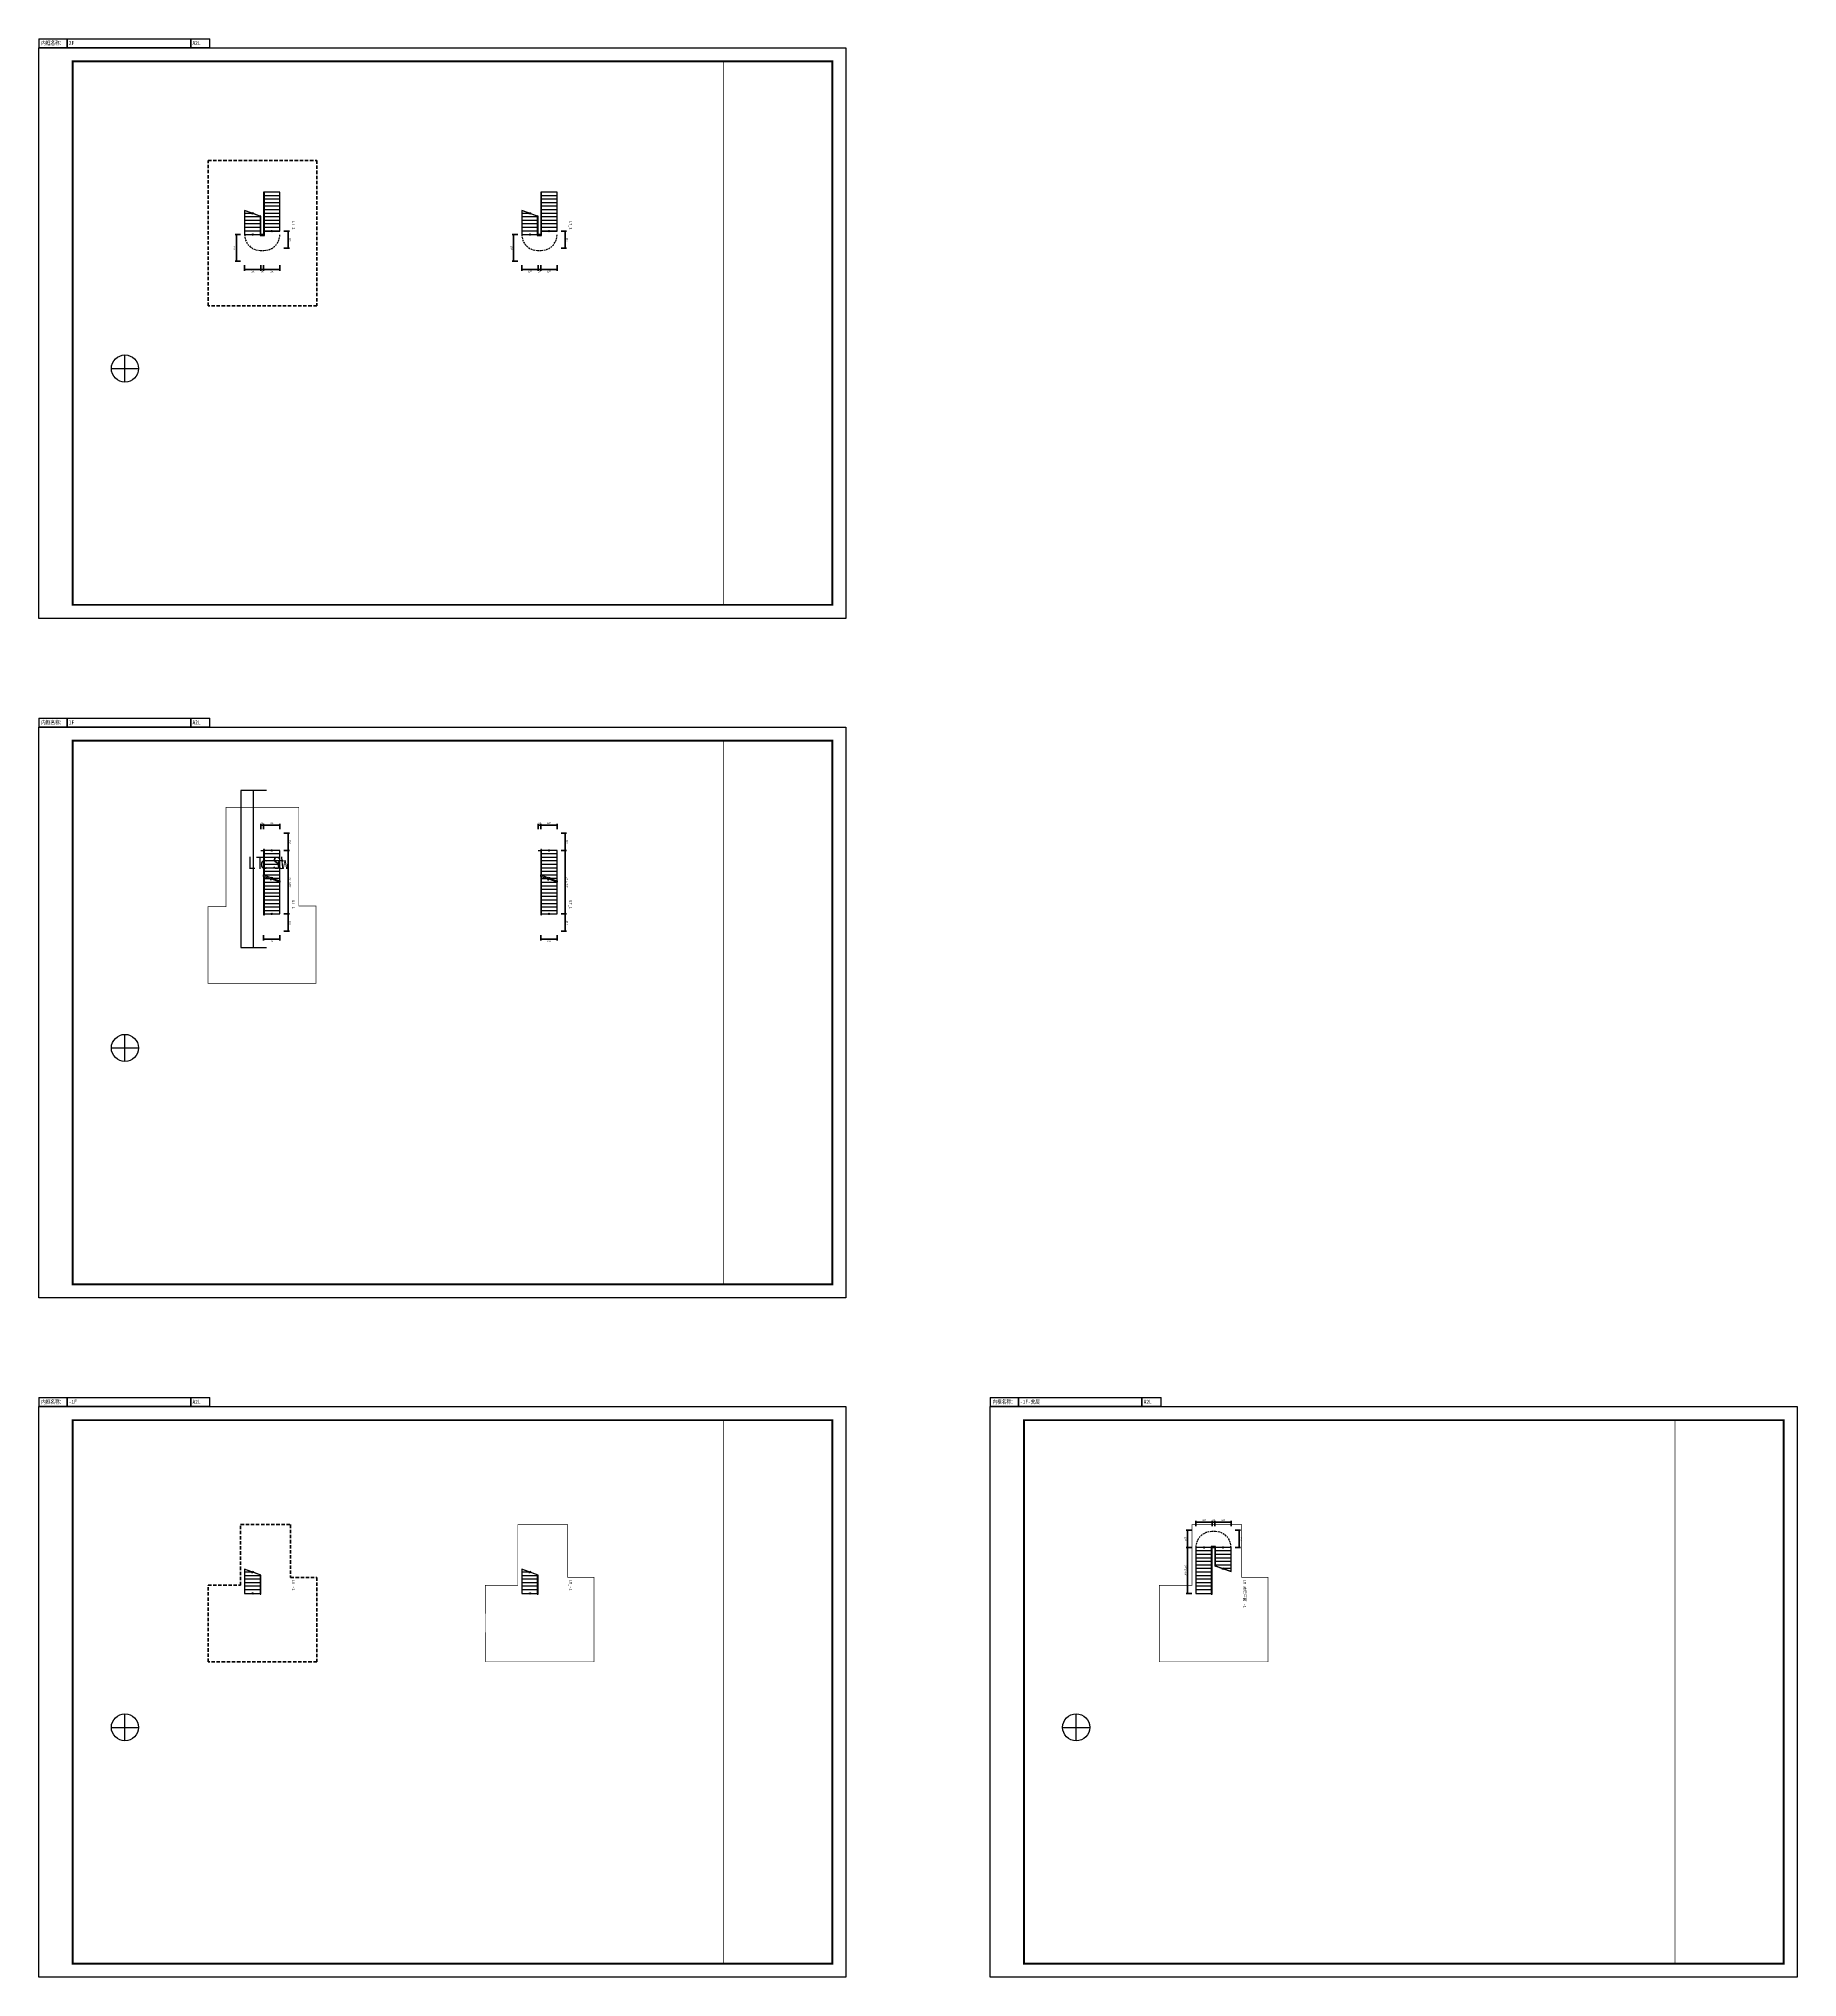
# Model space of a CAD drawing. Extents: x -678900 to 2378000, y 0 to 1840591.
# Drawn here: x 376003 to 505403, y 616735 to 759395 of the extents above; entities that cross this region are included whole.
import ezdxf

# ---------------------------------------------------------------- set-up
doc = ezdxf.new("R2010")
doc.units = 0
doc.header["$LTSCALE"] = 1000
doc.header["$MEASUREMENT"] = 0
doc.header["$PDMODE"] = 1
doc.linetypes.add('HIDDEN', pattern=[0.375, 0.25, -0.125])
doc.layers.get('0').update_dxf_attribs({"linetype": 'CONTINUOUS'})
doc.layers.get('DEFPOINTS').update_dxf_attribs({"color": 8, "linetype": 'CONTINUOUS'})
doc.layers.add('AD-DIMS-OTSD-XK', color=61, linetype='CONTINUOUS', lineweight=40)
doc.layers.add('FWX_JUBUTU', color=1, linetype='HIDDEN', lineweight=40)
for name, color, linetype in [('AD-SIGN', 195, 'CONTINUOUS'), ('AE-ELEV-4', 251, 'CONTINUOUS'), ('AE-HDWR', 8, 'CONTINUOUS'), ('AE-STAR', 51, 'CONTINUOUS'), ('AE-STK', 130, 'CONTINUOUS')]:
    doc.layers.add(name, color=color, linetype=linetype)
doc.layers.add('DEFPOINTS-1', color=251, linetype='CONTINUOUS', plot=False)
doc.layers.add('内框', color=8, linetype='CONTINUOUS', plot=False)
doc.styles.add('TH-STYLE2', font='', dxfattribs={"width": 0.7})
doc.styles.add('仿宋字体50', font='', dxfattribs={"width": 0.7, "height": 120})
doc.styles.add('黑体', font='simhei.ttf')
doc.styles.get('TH-STYLE2').set_extended_font_data('SimSun')
doc.styles.get('仿宋字体50').set_extended_font_data('SimSun')
doc.dimstyles.new('TH-DIM50-CAD-REVIT', dxfattribs={"dimscale": 100, "dimtxt": 120, "dimasz": 0.5, "dimexe": 0.75, "dimexo": 0.5, "dimgap": 0.5, "dimtad": 1, "dimdec": 0, "dimdsep": 46, "dimtxsty": '仿宋字体50', "dimblk1": 'ARCHTICK', "dimblk2": 'ARCHTICK', "dimsah": 1, "dimcen": -1, "dimclrd": 256, "dimclre": 256, "dimclrt": 256, "dimazin": 0, "dimtfac": 1, "dimtdec": 0, "dimtix": 1, "dimtmove": 2, "dimatfit": 0, "dimldrblk": 'ARCHTICK', "dimfxl": 0, "dimtolj": 1, "dimtzin": 0, "dimlwd": -1, "dimlwe": -1, "dimarcsym": 0})

# ---------------------------------------------------------------- blocks, each defined once
blk = doc.blocks.new('_ArchTick')
at = {"color": 0, "linetype": 'ByBlock', "const_width": 0.4}
blk.add_lwpolyline([(-0.5, -0.5), (0.5, 0.5)], dxfattribs=at)
blk = doc.blocks.new('*D341')
at = {"layer": 'AD-DIMS-OTSD-XK'}
for p, q in [((-310, 600), (1050, 600)), ((-260, 300), (-260, 700)), ((1000, 300), (1000, 700))]:
    blk.add_line(p, q, dxfattribs=at)
at = {"layer": 'DEFPOINTS', "color": 0}
for p in [(-260, 200), (1000, 600), (1000, 200)]:
    blk.add_point(p, dxfattribs=at)
at = {"layer": 'AD-DIMS-OTSD-XK', "xscale": 50, "yscale": 50, "zscale": 50, "rotation": 180}
blk.add_blockref('_ArchTick', (-260, 600), dxfattribs=at)
at = {"layer": 'AD-DIMS-OTSD-XK', "xscale": 50, "yscale": 50, "zscale": 50}
blk.add_blockref('_ArchTick', (1000, 600), dxfattribs=at)
at = {"layer": 'AD-DIMS-OTSD-XK', "insert": (370, 750), "char_height": 120, "attachment_point": 5, "style": '仿宋字体50'}
blk.add_mtext('\\A1;1260', dxfattribs=at)
blk = doc.blocks.new('*D342')
at = {"layer": 'AD-DIMS-OTSD-XK'}
for p, q in [((-50, -3200), (2010, -3200)), ((0, -2900), (0, -3300)), ((1960, -2900), (1960, -3300))]:
    blk.add_line(p, q, dxfattribs=at)
at = {"layer": 'DEFPOINTS', "color": 0}
for p in [(0, -2800), (1960, -2800), (1960, -3200)]:
    blk.add_point(p, dxfattribs=at)
at = {"layer": 'AD-DIMS-OTSD-XK', "xscale": 50, "yscale": 50, "zscale": 50, "rotation": 180}
blk.add_blockref('_ArchTick', (0, -3200), dxfattribs=at)
at = {"layer": 'AD-DIMS-OTSD-XK', "xscale": 50, "yscale": 50, "zscale": 50}
blk.add_blockref('_ArchTick', (1960, -3200), dxfattribs=at)
at = {"layer": 'AD-DIMS-OTSD-XK', "insert": (980, -3350), "char_height": 120, "attachment_point": 5, "style": '仿宋字体50'}
blk.add_mtext('\\A1;1960', dxfattribs=at)
blk = doc.blocks.new('*D343')
at = {"layer": 'AD-DIMS-OTSD-XK'}
for p, q in [((2560, -1250), (2560, 50)), ((2260, 0), (2660, 0)), ((2260, -1200), (2660, -1200))]:
    blk.add_line(p, q, dxfattribs=at)
at = {"layer": 'DEFPOINTS', "color": 0}
for p in [(2160, 0), (2160, -1200), (2560, 0)]:
    blk.add_point(p, dxfattribs=at)
at = {"layer": 'AD-DIMS-OTSD-XK', "xscale": 50, "yscale": 50, "zscale": 50}
for p, rotation in [((2560, 0), 90), ((2560, -1200), 270)]:
    blk.add_blockref('_ArchTick', p, dxfattribs=dict(at, rotation=rotation))
at = {"layer": 'AD-DIMS-OTSD-XK', "insert": (2710, -600), "char_height": 120, "attachment_point": 5, "rotation": 90, "style": '仿宋字体50'}
blk.add_mtext('\\A1;1200', dxfattribs=at)
blk = doc.blocks.new('*D344')
at = {"layer": 'AD-DIMS-OTSD-XK'}
for p, q in [((2260, -1200), (2660, -1200)), ((2260, -1400), (2660, -1400)), ((2560, -1450), (2560, -1150))]:
    blk.add_line(p, q, dxfattribs=at)
at = {"layer": 'DEFPOINTS', "color": 0}
for p in [(2160, -1200), (2160, -1400), (2560, -1200)]:
    blk.add_point(p, dxfattribs=at)
at = {"layer": 'AD-DIMS-OTSD-XK', "xscale": 50, "yscale": 50, "zscale": 50}
for p, rotation in [((2560, -1200), 90), ((2560, -1400), 270)]:
    blk.add_blockref('_ArchTick', p, dxfattribs=dict(at, rotation=rotation))
at = {"layer": 'AD-DIMS-OTSD-XK', "insert": (2710, -1300), "char_height": 120, "attachment_point": 5, "rotation": 90, "style": '仿宋字体50'}
blk.add_mtext('\\A1;200', dxfattribs=at)
blk = doc.blocks.new('*D345')
at = {"layer": 'AD-DIMS-OTSD-XK'}
for p, q in [((2260, -1400), (2660, -1400)), ((2560, -2650), (2560, -1350)), ((2260, -2600), (2660, -2600))]:
    blk.add_line(p, q, dxfattribs=at)
at = {"layer": 'DEFPOINTS', "color": 0}
for p in [(2160, -1400), (2560, -1400), (2160, -2600)]:
    blk.add_point(p, dxfattribs=at)
at = {"layer": 'AD-DIMS-OTSD-XK', "xscale": 50, "yscale": 50, "zscale": 50}
for p, rotation in [((2560, -1400), 90), ((2560, -2600), 270)]:
    blk.add_blockref('_ArchTick', p, dxfattribs=dict(at, rotation=rotation))
at = {"layer": 'AD-DIMS-OTSD-XK', "insert": (2710, -2000), "char_height": 120, "attachment_point": 5, "rotation": 90, "style": '仿宋字体50'}
blk.add_mtext('\\A1;1200', dxfattribs=at)
blk = doc.blocks.new('*D346')
at = {"layer": 'AD-DIMS-OTSD-XK'}
for p, q in [((-50, 600), (1310, 600)), ((0, 300), (0, 700)), ((1260, 300), (1260, 700))]:
    blk.add_line(p, q, dxfattribs=at)
at = {"layer": 'DEFPOINTS', "color": 0}
for p in [(0, 200), (1260, 600), (1260, 200)]:
    blk.add_point(p, dxfattribs=at)
at = {"layer": 'AD-DIMS-OTSD-XK', "xscale": 50, "yscale": 50, "zscale": 50, "rotation": 180}
blk.add_blockref('_ArchTick', (0, 600), dxfattribs=at)
at = {"layer": 'AD-DIMS-OTSD-XK', "xscale": 50, "yscale": 50, "zscale": 50}
blk.add_blockref('_ArchTick', (1260, 600), dxfattribs=at)
at = {"layer": 'AD-DIMS-OTSD-XK', "insert": (630, 750), "char_height": 120, "attachment_point": 5, "style": '仿宋字体50'}
blk.add_mtext('\\A1;1260', dxfattribs=at)
blk = doc.blocks.new('*D347')
at = {"layer": 'AD-DIMS-OTSD-XK'}
for p, q in [((-5990, 600), (-4630, 600)), ((-5940, 300), (-5940, 700)), ((-4680, 300), (-4680, 700))]:
    blk.add_line(p, q, dxfattribs=at)
at = {"layer": 'DEFPOINTS', "color": 0}
for p in [(-5940, 200), (-4680, 600), (-4680, 200)]:
    blk.add_point(p, dxfattribs=at)
at = {"layer": 'AD-DIMS-OTSD-XK', "xscale": 50, "yscale": 50, "zscale": 50, "rotation": 180}
blk.add_blockref('_ArchTick', (-5940, 600), dxfattribs=at)
at = {"layer": 'AD-DIMS-OTSD-XK', "xscale": 50, "yscale": 50, "zscale": 50}
blk.add_blockref('_ArchTick', (-4680, 600), dxfattribs=at)
at = {"layer": 'AD-DIMS-OTSD-XK', "insert": (-5310, 750), "char_height": 120, "attachment_point": 5, "style": '仿宋字体50'}
blk.add_mtext('\\A1;1260', dxfattribs=at)
blk = doc.blocks.new('*D348')
at = {"layer": 'AD-DIMS-OTSD-XK'}
for p, q in [((-4730, 600), (50, 600)), ((-4680, 300), (-4680, 700)), ((0, 300), (0, 700))]:
    blk.add_line(p, q, dxfattribs=at)
at = {"layer": 'DEFPOINTS', "color": 0}
for p in [(-4680, 200), (0, 600), (0, 200)]:
    blk.add_point(p, dxfattribs=at)
at = {"layer": 'AD-DIMS-OTSD-XK', "xscale": 50, "yscale": 50, "zscale": 50, "rotation": 180}
blk.add_blockref('_ArchTick', (-4680, 600), dxfattribs=at)
at = {"layer": 'AD-DIMS-OTSD-XK', "xscale": 50, "yscale": 50, "zscale": 50}
blk.add_blockref('_ArchTick', (0, 600), dxfattribs=at)
at = {"layer": 'AD-DIMS-OTSD-XK', "insert": (-2340, 750), "char_height": 120, "attachment_point": 5, "style": '仿宋字体50'}
blk.add_mtext('\\A1;260*18=4680', dxfattribs=at)
blk = doc.blocks.new('*D349')
at = {"layer": 'AD-DIMS-OTSD-XK'}
for p, q in [((-6240, -1200), (-6640, -1200)), ((-6240, -1400), (-6640, -1400)), ((-6540, -1450), (-6540, -1150))]:
    blk.add_line(p, q, dxfattribs=at)
at = {"layer": 'DEFPOINTS', "color": 0}
for p in [(-6540, -1200), (-6140, -1200), (-6140, -1400)]:
    blk.add_point(p, dxfattribs=at)
at = {"layer": 'AD-DIMS-OTSD-XK', "xscale": 50, "yscale": 50, "zscale": 50}
for p, rotation in [((-6540, -1200), 90), ((-6540, -1400), 270)]:
    blk.add_blockref('_ArchTick', p, dxfattribs=dict(at, rotation=rotation))
at = {"layer": 'AD-DIMS-OTSD-XK', "insert": (-6690, -1300), "char_height": 120, "attachment_point": 5, "rotation": 90, "style": '仿宋字体50'}
blk.add_mtext('\\A1;200', dxfattribs=at)
blk = doc.blocks.new('*D350')
at = {"layer": 'AD-DIMS-OTSD-XK'}
for p, q in [((-6240, 0), (-6640, 0)), ((-6540, -1250), (-6540, 50)), ((-6240, -1200), (-6640, -1200))]:
    blk.add_line(p, q, dxfattribs=at)
at = {"layer": 'DEFPOINTS', "color": 0}
for p in [(-6540, 0), (-6140, 0), (-6140, -1200)]:
    blk.add_point(p, dxfattribs=at)
at = {"layer": 'AD-DIMS-OTSD-XK', "xscale": 50, "yscale": 50, "zscale": 50}
for p, rotation in [((-6540, 0), 90), ((-6540, -1200), 270)]:
    blk.add_blockref('_ArchTick', p, dxfattribs=dict(at, rotation=rotation))
at = {"layer": 'AD-DIMS-OTSD-XK', "insert": (-6690, -600), "char_height": 120, "attachment_point": 5, "rotation": 90, "style": '仿宋字体50'}
blk.add_mtext('\\A1;1200', dxfattribs=at)
blk = doc.blocks.new('*D351')
at = {"layer": 'AD-DIMS-OTSD-XK'}
for p, q in [((1860, -1250), (1860, 50)), ((1560, 0), (1960, 0)), ((1560, -1200), (1960, -1200))]:
    blk.add_line(p, q, dxfattribs=at)
at = {"layer": 'DEFPOINTS', "color": 0}
for p in [(1460, 0), (1460, -1200), (1860, 0)]:
    blk.add_point(p, dxfattribs=at)
at = {"layer": 'AD-DIMS-OTSD-XK', "xscale": 50, "yscale": 50, "zscale": 50}
for p, rotation in [((1860, 0), 90), ((1860, -1200), 270)]:
    blk.add_blockref('_ArchTick', p, dxfattribs=dict(at, rotation=rotation))
at = {"layer": 'AD-DIMS-OTSD-XK', "insert": (2010, -600), "char_height": 120, "attachment_point": 5, "rotation": 90, "style": '仿宋字体50'}
blk.add_mtext('\\A1;1200', dxfattribs=at)
blk = doc.blocks.new('DXMX_STK_1')
at = {"layer": 'FWX_JUBUTU', "const_width": 40}
blk.add_lwpolyline([(389774, 702830), (395140, 702830), (395140, 700344), (395140, 700344), (395140, 695578), (396410, 695578), (396410, 689879), (388451, 689879), (388451, 695524), (389774, 695524), (389774, 700267), (389774, 700267)], close=True, dxfattribs=at)
blk = doc.blocks.new('DXMX_STK_2')
at = {"layer": 'FWX_JUBUTU'}
blk.add_lwpolyline([(388458, 750442), (396461, 750442), (396461, 739743), (388458, 739743)], close=True, dxfattribs=at)
blk = doc.blocks.new('THAPE_A2L_inner')
at = {"layer": '内框'}
for p, q in [((0, 426.6), (0, 420)), ((0, 426.6), (126, 426.6)), ((0, 420), (21, 420)), ((12, 420), (0, 420)), ((36, 420), (12, 420)), ((21, 420), (21, 426.6)), ((21, 426.6), (21, 420)), ((21, 420), (111.8, 420)), ((84, 420), (36, 420)), ((126, 420), (84, 420)), ((111.8, 420), (111.8, 426.6)), ((111.8, 426.6), (111.8, 420)), ((111.8, 420), (126, 420)), ((126, 420), (126, 426.6))]:
    blk.add_line(p, q, dxfattribs=at)
blk.add_lwpolyline([(0, 0), (0, 420), (594, 420), (594, 0)], close=True, dxfattribs=at)
at = {"layer": '内框', "const_width": 1.4}
blk.add_lwpolyline([(25, 410), (25, 10), (584, 10), (584, 410)], close=True, dxfattribs=at)
at = {"layer": '内框', "const_width": 0.5}
blk.add_lwpolyline([(504, 410), (504, 10)], dxfattribs=at)
at = {"layer": '内框', "style": '黑体', "width": 0.8}
for s, p in [('内框名称：', (1.9, 422)), ('A2L', (113.1, 422))]:
    blk.add_text(s, height=3, dxfattribs=at).set_placement(p)
blk.add_attdef('内框名称', (22.1, 422), '', height=3, dxfattribs=at)
blk = doc.blocks.new('BASEPOINT', base_point=(109548, 311454))
for p, q in [((109548, 310454), (109548, 312454)), ((108548, 311454), (110548, 311454))]:
    blk.add_line(p, q)
blk.add_circle((109548, 311454), 1000)
blk = doc.blocks.new('DXMX_STK_6')
at = {"layer": 'FWX_JUBUTU'}
blk.add_lwpolyline([(390858, 650042), (394528, 650042), (394528, 646158), (396461, 646158), (396461, 639943), (388458, 639943), (388458, 645580), (390858, 645580)], close=True, dxfattribs=at)
blk = doc.blocks.new('-1_191016103745466913')
at = {"layer": 'AD-SIGN', "linetype": 'Continuous', "ltscale": 0.5, "flags": 128}
blk.add_lwpolyline([(0, -2000, 0, 0, 0), (-1054, -2000, 80, 0, 0), (-1404, -2000, 0, 0, 0)], format="xyseb", dxfattribs=at)
at = {"layer": 'AE-STAR', "linetype": 'Continuous', "ltscale": 0.5, "flags": 128}
for points in [[(0, -1400), (-1341, -1400), (-1778, -2600), (0, -2600), (0, -1400)], [(-1300, -1400), (-1300, -2600)], [(-1040, -1400), (-1040, -2600)], [(-780, -1400), (-780, -2600)], [(-520, -1400), (-520, -2600)], [(-260, -1400), (-260, -2600)], [(-1560, -2001), (-1560, -2600)]]:
    blk.add_lwpolyline(points, dxfattribs=at)
at = {"layer": 'DEFPOINTS-1'}
blk.add_circle((0, -2000), 50, dxfattribs=at)
at = {"layer": 'DEFPOINTS-1', "style": 'TH-STYLE2'}
for s, height, p in [('LT_-1', 200, (-1000, 900)), ('上', 50, (20, -1980))]:
    blk.add_text(s, height=height, dxfattribs=at).set_placement(p)
blk.add_wipeout([(0, -1400), (-1346, -1400), (-1368, -1460), (0, -1460)]).dxf.layer = 'AE-HDWR'
at = {"layer": 'AE-HDWR', "linetype": 'Continuous', "ltscale": 0.5, "flags": 128}
blk.add_lwpolyline([(-1346, -1400), (-1368, -1460)], dxfattribs=at)
blk.add_wipeout([(60, -1400), (0, -1400), (0, -1460), (60, -1460)]).dxf.layer = 'AE-HDWR'
for points in [[(0, -1400), (-1346, -1400)], [(60, -1400), (0, -1400)], [(60, -1460), (60, -1400)], [(-1368, -1460), (0, -1460)], [(0, -1460), (60, -1460)]]:
    blk.add_lwpolyline(points, dxfattribs=at)
blk.add_wipeout([(-1560, -2000), (-1630, -1959), (-1550, -1972)])
blk.add_wipeout([(-1560, -2000), (-1490, -2041), (-1570, -2028)])
at = {"layer": 'AD-SIGN', "linetype": 'Continuous', "ltscale": 0.5, "flags": 128}
blk.add_lwpolyline([(-1342, -1400), (-1550, -1972), (-1630, -1959), (-1490, -2041), (-1570, -2028), (-1778, -2600)], dxfattribs=at)
blk = doc.blocks.new('DXMX_STK_4')
at = {"layer": 'AE-STK'}
blk.add_lwpolyline([(392556, 704073), (391556, 704073), (391556, 692519), (392556, 692519)], dxfattribs=at)
at = {"layer": 'AE-STK', "style": 'TH-STYLE2'}
blk.add_text('c-c', height=900, dxfattribs=at).set_placement((392056, 698296))
blk = doc.blocks.new('DXMX_STK_7')
at = {"layer": 'AE-STK'}
blk.add_lwpolyline([(392769, 704073), (391769, 704073), (391769, 692519), (392769, 692519)], dxfattribs=at)
at = {"layer": 'AE-STK', "style": 'TH-STYLE2'}
blk.add_text('LT-SW', height=900, dxfattribs=at).set_placement((392269, 698296))
blk = doc.blocks.new('DXMX_STK_8')
at = {"layer": 'FWX_JUBUTU', "const_width": 40}
blk.add_lwpolyline([(411258, 650042), (414928, 650042), (414928, 646158), (416861, 646158), (416861, 639943), (408895, 639943), (408858, 645580), (411258, 645580)], close=True, dxfattribs=at)
blk = doc.blocks.new('*D352')
at = {"layer": 'AD-DIMS-OTSD-XK'}
for p, q in [((-4690, 600), (-3330, 600)), ((-4640, 300), (-4640, 700)), ((-3380, 300), (-3380, 700))]:
    blk.add_line(p, q, dxfattribs=at)
at = {"layer": 'DEFPOINTS', "color": 0}
for p in [(-4640, 200), (-3380, 600), (-3380, 200)]:
    blk.add_point(p, dxfattribs=at)
at = {"layer": 'AD-DIMS-OTSD-XK', "xscale": 50, "yscale": 50, "zscale": 50, "rotation": 180}
blk.add_blockref('_ArchTick', (-4640, 600), dxfattribs=at)
at = {"layer": 'AD-DIMS-OTSD-XK', "xscale": 50, "yscale": 50, "zscale": 50}
blk.add_blockref('_ArchTick', (-3380, 600), dxfattribs=at)
at = {"layer": 'AD-DIMS-OTSD-XK', "insert": (-4010, 750), "char_height": 120, "attachment_point": 5, "style": '仿宋字体50'}
blk.add_mtext('\\A1;1260', dxfattribs=at)
blk = doc.blocks.new('*D353')
at = {"layer": 'AD-DIMS-OTSD-XK'}
for p, q in [((-3430, -3200), (50, -3200)), ((-3380, -2900), (-3380, -3300)), ((0, -2900), (0, -3300))]:
    blk.add_line(p, q, dxfattribs=at)
at = {"layer": 'DEFPOINTS', "color": 0}
for p in [(-3380, -2800), (0, -2800), (0, -3200)]:
    blk.add_point(p, dxfattribs=at)
at = {"layer": 'AD-DIMS-OTSD-XK', "xscale": 50, "yscale": 50, "zscale": 50, "rotation": 180}
blk.add_blockref('_ArchTick', (-3380, -3200), dxfattribs=at)
at = {"layer": 'AD-DIMS-OTSD-XK', "xscale": 50, "yscale": 50, "zscale": 50}
blk.add_blockref('_ArchTick', (0, -3200), dxfattribs=at)
at = {"layer": 'AD-DIMS-OTSD-XK', "insert": (-1690, -3350), "char_height": 120, "attachment_point": 5, "style": '仿宋字体50'}
blk.add_mtext('\\A1;260*13=3380', dxfattribs=at)
blk = doc.blocks.new('*D354')
at = {"layer": 'AD-DIMS-OTSD-XK'}
for p, q in [((-4690, -3200), (-3330, -3200)), ((-4640, -2900), (-4640, -3300)), ((-3380, -2900), (-3380, -3300))]:
    blk.add_line(p, q, dxfattribs=at)
at = {"layer": 'DEFPOINTS', "color": 0}
for p in [(-4640, -2800), (-3380, -2800), (-3380, -3200)]:
    blk.add_point(p, dxfattribs=at)
at = {"layer": 'AD-DIMS-OTSD-XK', "xscale": 50, "yscale": 50, "zscale": 50, "rotation": 180}
blk.add_blockref('_ArchTick', (-4640, -3200), dxfattribs=at)
at = {"layer": 'AD-DIMS-OTSD-XK', "xscale": 50, "yscale": 50, "zscale": 50}
blk.add_blockref('_ArchTick', (-3380, -3200), dxfattribs=at)
at = {"layer": 'AD-DIMS-OTSD-XK', "insert": (-4010, -3350), "char_height": 120, "attachment_point": 5, "style": '仿宋字体50'}
blk.add_mtext('\\A1;1260', dxfattribs=at)
blk = doc.blocks.new('*D355')
at = {"layer": 'AD-DIMS-OTSD-XK'}
for p, q in [((-4940, -1400), (-5340, -1400)), ((-5240, -2650), (-5240, -1350)), ((-4940, -2600), (-5340, -2600))]:
    blk.add_line(p, q, dxfattribs=at)
at = {"layer": 'DEFPOINTS', "color": 0}
for p in [(-5240, -1400), (-4840, -1400), (-4840, -2600)]:
    blk.add_point(p, dxfattribs=at)
at = {"layer": 'AD-DIMS-OTSD-XK', "xscale": 50, "yscale": 50, "zscale": 50}
for p, rotation in [((-5240, -1400), 90), ((-5240, -2600), 270)]:
    blk.add_blockref('_ArchTick', p, dxfattribs=dict(at, rotation=rotation))
at = {"layer": 'AD-DIMS-OTSD-XK', "insert": (-5390, -2000), "char_height": 120, "attachment_point": 5, "rotation": 90, "style": '仿宋字体50'}
blk.add_mtext('\\A1;1200', dxfattribs=at)
blk = doc.blocks.new('*D356')
at = {"layer": 'AD-DIMS-OTSD-XK'}
for p, q in [((-4940, -1200), (-5340, -1200)), ((-4940, -1400), (-5340, -1400)), ((-5240, -1450), (-5240, -1150))]:
    blk.add_line(p, q, dxfattribs=at)
at = {"layer": 'DEFPOINTS', "color": 0}
for p in [(-5240, -1200), (-4840, -1200), (-4840, -1400)]:
    blk.add_point(p, dxfattribs=at)
at = {"layer": 'AD-DIMS-OTSD-XK', "xscale": 50, "yscale": 50, "zscale": 50}
for p, rotation in [((-5240, -1200), 90), ((-5240, -1400), 270)]:
    blk.add_blockref('_ArchTick', p, dxfattribs=dict(at, rotation=rotation))
at = {"layer": 'AD-DIMS-OTSD-XK', "insert": (-5390, -1300), "char_height": 120, "attachment_point": 5, "rotation": 90, "style": '仿宋字体50'}
blk.add_mtext('\\A1;200', dxfattribs=at)
blk = doc.blocks.new('*D357')
at = {"layer": 'AD-DIMS-OTSD-XK'}
for p, q in [((-4940, 0), (-5340, 0)), ((-5240, -1250), (-5240, 50)), ((-4940, -1200), (-5340, -1200))]:
    blk.add_line(p, q, dxfattribs=at)
at = {"layer": 'DEFPOINTS', "color": 0}
for p in [(-5240, 0), (-4840, 0), (-4840, -1200)]:
    blk.add_point(p, dxfattribs=at)
at = {"layer": 'AD-DIMS-OTSD-XK', "xscale": 50, "yscale": 50, "zscale": 50}
for p, rotation in [((-5240, 0), 90), ((-5240, -1200), 270)]:
    blk.add_blockref('_ArchTick', p, dxfattribs=dict(at, rotation=rotation))
at = {"layer": 'AD-DIMS-OTSD-XK', "insert": (-5390, -600), "char_height": 120, "attachment_point": 5, "rotation": 90, "style": '仿宋字体50'}
blk.add_mtext('\\A1;1200', dxfattribs=at)
blk = doc.blocks.new('DXMX_STK_9')
at = {"layer": 'FWX_JUBUTU', "const_width": 40}
blk.add_lwpolyline([(460858, 650042), (464528, 650042), (464528, 646158), (466461, 646158), (466461, 639943), (458458, 639943), (458458, 645580), (460858, 645580)], close=True, dxfattribs=at)
blk = doc.blocks.new('2_190929164628403358')
at = {"layer": 'AD-SIGN', "linetype": 'Continuous', "ltscale": 0.5, "flags": 128}
for points in [[(-260, -600, 0, 0, 0), (-2874, -600, 80, 0, 0), (-3224, -600, 0, 0, 0)], [(0, -2000, 0, 0, 0), (-1054, -2000, 80, 0, 0), (-1404, -2000, 0, 0, 0)]]:
    blk.add_lwpolyline(points, format="xyseb", dxfattribs=at)
at = {"layer": 'AE-ELEV-4', "linetype": 'HIDDEN', "ltscale": 0.5, "flags": 128}
for points in [[(1170, -1170), (1152.2, -966.8), (1099.4, -769.8), (1013.2, -585), (896.3, -417.9), (752.1, -273.7), (585, -156.8), (400.2, -70.6), (203.2, -17.8), (0, 0)], [(1170, -1430), (1170, -1170)], [(0, -2600), (203.2, -2582.2), (400.2, -2529.4), (585, -2443.2), (752.1, -2326.3), (896.3, -2182.1), (1013.2, -2015), (1099.4, -1830.2), (1152.2, -1633.2), (1170, -1430)]]:
    blk.add_lwpolyline(points, dxfattribs=at)
at = {"layer": 'AE-STAR', "linetype": 'Continuous', "ltscale": 0.5, "flags": 128}
for points in [[(-260, 0), (-3120, 0), (-3120, -1200), (-260, -1200), (-260, 0)], [(-3120, 0), (-3120, -1200)], [(-2860, 0), (-2860, -1200)], [(-2600, 0), (-2600, -1200)], [(-2340, 0), (-2340, -1200)], [(-2080, 0), (-2080, -1200)], [(-1820, 0), (-1820, -1200)], [(-1560, 0), (-1560, -1200)], [(-1300, 0), (-1300, -1200)], [(-1040, 0), (-1040, -1200)], [(-780, 0), (-780, -1200)], [(-520, 0), (-520, -1200)], [(-260, 0), (-260, -1200)], [(0, -1400), (-1341, -1400), (-1778, -2600), (0, -2600), (0, -1400)], [(-1300, -1400), (-1300, -2600)], [(-1040, -1400), (-1040, -2600)], [(-780, -1400), (-780, -2600)], [(-520, -1400), (-520, -2600)], [(-260, -1400), (-260, -2600)], [(0, -1400), (0, -1200)], [(-1560, -2001.4), (-1560, -2600)]]:
    blk.add_lwpolyline(points, dxfattribs=at)
at = {"layer": 'DEFPOINTS-1', "linetype": 'Continuous', "ltscale": 0.5, "flags": 128}
blk.add_lwpolyline([(0, -1400), (0, -1200)], dxfattribs=at)
at = {"layer": 'DEFPOINTS-1'}
for centre in [(-260, -600), (0, -2000)]:
    blk.add_circle(centre, 50, dxfattribs=at)
at = {"layer": 'DEFPOINTS-1', "style": 'TH-STYLE2'}
for s, height, p in [('LT_2', 200, (-1000, 900)), ('下', 50, (-240, -580)), ('上', 50, (20, -1980))]:
    blk.add_text(s, height=height, dxfattribs=at).set_placement(p)
at = {"layer": 'AD-DIMS-OTSD-XK'}
for base, p1, p2, angle, text, picture, middle in [((1000, 600), (-260, 200), (1000, 200), 0, '1260', '*D341', (370, 750)), ((2560, 0), (2160, -1200), (2160, 0), 90, '1200', '*D343', (2710, -600)), ((2560, -1200), (2160, -1400), (2160, -1200), 90, '200', '*D344', (2710, -1300)), ((2560, -1400), (2160, -2600), (2160, -1400), 90, '1200', '*D345', (2710, -2000)), ((1960, -3200), (0, -2800), (1960, -2800), 0, '1960', '*D342', (980, -3350))]:
    dim = blk.add_linear_dim(base=base, p1=p1, p2=p2, angle=angle, text=text, dimstyle='TH-DIM50-CAD-REVIT', override={"dimtxt": 3, "dimexe": 1, "dimdle": 0.5}, dxfattribs=at)
    dim.commit()
    dim.dimension.update_dxf_attribs({"geometry": picture, "text_midpoint": middle, "dimtype": 161})
blk.add_wipeout([(-260, -1140), (-3115, -1140), (-3115, -1200), (-260, -1200)]).dxf.layer = 'AE-HDWR'
at = {"layer": 'AE-HDWR', "linetype": 'Continuous', "ltscale": 0.5, "flags": 128}
blk.add_lwpolyline([(-3115, -1140), (-3115, -1200)], dxfattribs=at)
blk.add_wipeout([(0, -1460), (60, -1460), (60, -1140), (-260, -1140), (-260, -1200), (0, -1200)]).dxf.layer = 'AE-HDWR'
blk.add_wipeout([(0, -1400), (-1346, -1400), (-1368, -1460), (0, -1460)]).dxf.layer = 'AE-HDWR'
for points in [[(-260, -1140), (-3115, -1140)], [(-3115, -1200), (-260, -1200)], [(-1346, -1400), (-1368, -1460)], [(0, -1400), (-1346, -1400)], [(60, -1140), (-260, -1140)], [(-260, -1200), (0, -1200)], [(0, -1200), (0, -1460)], [(0, -1460), (0, -1400)], [(60, -1460), (60, -1140)], [(-1368, -1460), (0, -1460)], [(0, -1460), (60, -1460)]]:
    blk.add_lwpolyline(points, dxfattribs=at)
blk.add_wipeout([(-1560, -2000), (-1630, -1958.5), (-1549.7, -1971.8)])
blk.add_wipeout([(-1560, -2000), (-1490, -2041.5), (-1570.3, -2028.2)])
at = {"layer": 'AD-SIGN', "linetype": 'Continuous', "ltscale": 0.5, "flags": 128}
blk.add_lwpolyline([(-1341.6, -1400), (-1549.7, -1971.8), (-1630, -1958.5), (-1490, -2041.5), (-1570.3, -2028.2), (-1778.4, -2600)], dxfattribs=at)
blk = doc.blocks.new('1_190929172425357657')
at = {"layer": 'AD-SIGN', "linetype": 'Continuous', "ltscale": 0.5, "flags": 128}
for points in [[(-4680, -600, 0, 0, 0), (-3106, -600, 80, 0, 0), (-2756, -600, 0, 0, 0)], [(0, -600, 0, 0, 0), (-2094, -600, 80, 0, 0), (-2444, -600, 0, 0, 0)]]:
    blk.add_lwpolyline(points, format="xyseb", dxfattribs=at)
at = {"layer": 'AE-STAR', "linetype": 'Continuous', "ltscale": 0.5, "flags": 128}
for points in [[(-2381, 0), (-4680, 0), (-4680, -1200), (-2818, -1200), (-2381, 0)], [(-4420, 0), (-4420, -1200)], [(-4160, 0), (-4160, -1200)], [(-3900, 0), (-3900, -1200)], [(-3640, 0), (-3640, -1200)], [(-3380, 0), (-3380, -1200)], [(-3120, 0), (-3120, -1200)], [(-2860, 0), (-2860, -1200)], [(-2818, -1200), (0, -1200), (0, 0), (-2381, 0), (-2818, -1200)], [(-2600, 0), (-2600, -601.4)], [(-2340, -1200), (-2340, 0)], [(-2080, -1200), (-2080, 0)], [(-1820, -1200), (-1820, 0)], [(-1560, -1200), (-1560, 0)], [(-1300, -1200), (-1300, 0)], [(-1040, -1200), (-1040, 0)], [(-780, -1200), (-780, 0)], [(-520, -1200), (-520, 0)], [(-260, -1200), (-260, 0)], [(0, -1200), (0, 0)], [(-4680, -1400), (-4680, -1200)], [(-2600, -1200), (-2600, -601.4)]]:
    blk.add_lwpolyline(points, dxfattribs=at)
at = {"layer": 'DEFPOINTS-1', "linetype": 'Continuous', "ltscale": 0.5, "flags": 128}
blk.add_lwpolyline([(-4680, -1400), (-4680, -1200)], dxfattribs=at)
at = {"layer": 'DEFPOINTS-1'}
for centre in [(-4680, -600), (0, -600)]:
    blk.add_circle(centre, 50, dxfattribs=at)
at = {"layer": 'DEFPOINTS-1', "style": 'TH-STYLE2'}
for s, height, p in [('LT_1', 200, (-1000, 900)), ('上', 50, (-4660, -580)), ('下', 50, (20, -580))]:
    blk.add_text(s, height=height, dxfattribs=at).set_placement(p)
at = {"layer": 'AD-DIMS-OTSD-XK'}
for base, p1, p2, angle, text, picture, middle in [((-6540, 0), (-6140, -1200), (-6140, 0), 90, '1200', '*D350', (-6690, -600)), ((-4680, 600), (-5940, 200), (-4680, 200), 0, '1260', '*D347', (-5310, 750)), ((0, 600), (-4680, 200), (0, 200), 0, '260*18=4680', '*D348', (-2340, 750)), ((1260, 600), (0, 200), (1260, 200), 0, '1260', '*D346', (630, 750)), ((1860, 0), (1460, -1200), (1460, 0), 90, '1200', '*D351', (2010, -600)), ((-6540, -1200), (-6140, -1400), (-6140, -1200), 90, '200', '*D349', (-6690, -1300))]:
    dim = blk.add_linear_dim(base=base, p1=p1, p2=p2, angle=angle, text=text, dimstyle='TH-DIM50-CAD-REVIT', override={"dimtxt": 3, "dimexe": 1, "dimdle": 0.5}, dxfattribs=at)
    dim.commit()
    dim.dimension.update_dxf_attribs({"geometry": picture, "text_midpoint": middle, "dimtype": 161})
for points in [[(-4680, -1140), (-4740, -1140), (-4740, -1200), (-4680, -1200)], [(0, -1140), (-2796, -1140), (-2818, -1200), (0, -1200)]]:
    blk.add_wipeout(points).dxf.layer = 'AE-HDWR'
for points in [[(-2791, -1140), (-4680, -1140), (-4680, -1200), (-2813, -1200)], [(60, -1140), (0, -1140), (0, -1200), (60, -1200)]]:
    blk.add_wipeout(points).dxf.layer = 'AE-HDWR'
at = {"layer": 'AE-HDWR', "linetype": 'Continuous', "ltscale": 0.5, "flags": 128}
for points in [[(-4680, -1140), (-4740, -1140)], [(-4740, -1140), (-4740, -1200)], [(-4740, -1200), (-4680, -1200)], [(-2791, -1140), (-4680, -1140)], [(-4680, -1200), (-2813, -1200)], [(-2796, -1140), (-2818, -1200)], [(-2818, -1200), (0, -1200)], [(-2813, -1200), (-2791, -1140)], [(0, -1140), (-2796, -1140)], [(60, -1140), (0, -1140)], [(0, -1200), (60, -1200)], [(60, -1200), (60, -1140)]]:
    blk.add_lwpolyline(points, dxfattribs=at)
blk.add_wipeout([(-2431.6, 0), (-2331.6, 0), (-2551.4, -603.9), (-2631.7, -590.7), (-2491.7, -673.6), (-2572, -660.3), (-2768.4, -1200), (-2868.4, -1200), (-2660.3, -628.2), (-2580, -641.5), (-2720, -558.5), (-2639.7, -571.8)])
at = {"layer": 'AD-SIGN', "linetype": 'Continuous', "ltscale": 0.5, "flags": 128}
blk.add_lwpolyline([(-2431.6, 0), (-2331.6, 0), (-2551.4, -603.9), (-2631.7, -590.7), (-2491.7, -673.6), (-2572, -660.3), (-2768.4, -1200), (-2868.4, -1200), (-2660.3, -628.2), (-2580, -641.5), (-2720, -558.5), (-2639.7, -571.8), (-2431.6, 0)], dxfattribs=at)
blk = doc.blocks.new('LT_夹层平面_-1_191114143410805747')
at = {"layer": 'AD-SIGN', "linetype": 'Continuous', "ltscale": 0.5, "flags": 128}
for points in [[(-3380, -600, 0, 0, 0), (-2326, -600, 80, 0, 0), (-1976, -600, 0, 0, 0)], [(-3380, -2000, 0, 0, 0), (-506, -2000, 80, 0, 0), (-156, -2000, 0, 0, 0)]]:
    blk.add_lwpolyline(points, format="xyseb", dxfattribs=at)
at = {"layer": 'AE-ELEV-4', "linetype": 'HIDDEN', "ltscale": 0.5, "flags": 128}
for points in [[(-3380, 0), (-3583.2, -17.8), (-3780.2, -70.6), (-3965, -156.8), (-4132.1, -273.7), (-4276.3, -417.9), (-4393.2, -585), (-4479.4, -769.8), (-4532.2, -966.8), (-4550, -1170)], [(-4550, -1170), (-4550, -1430)], [(-4550, -1430), (-4532.2, -1633.2), (-4479.4, -1830.2), (-4393.2, -2015), (-4276.3, -2182.1), (-4132.1, -2326.3), (-3965, -2443.2), (-3780.2, -2529.4), (-3583.2, -2582.2), (-3380, -2600)]]:
    blk.add_lwpolyline(points, dxfattribs=at)
at = {"layer": 'AE-STAR', "linetype": 'Continuous', "ltscale": 0.5, "flags": 128}
for points in [[(-1601, 0), (-3380, 0), (-3380, -1200), (-2038, -1200), (-1601, 0)], [(-3120, 0), (-3120, -1200)], [(-2860, 0), (-2860, -1200)], [(-2600, 0), (-2600, -1200)], [(-2340, 0), (-2340, -1200)], [(-2080, 0), (-2080, -1200)], [(-1820, 0), (-1820, -601.4)], [(-3380, -1400), (-3380, -1200)], [(0, -1400), (-3380, -1400), (-3380, -2600), (0, -2600), (0, -1400)], [(-3380, -1400), (-3380, -2600)], [(-3120, -1400), (-3120, -2600)], [(-2860, -1400), (-2860, -2600)], [(-2600, -1400), (-2600, -2600)], [(-2340, -1400), (-2340, -2600)], [(-2080, -1400), (-2080, -2600)], [(-1820, -1400), (-1820, -2600)], [(-1560, -1400), (-1560, -2600)], [(-1300, -1400), (-1300, -2600)], [(-1040, -1400), (-1040, -2600)], [(-780, -1400), (-780, -2600)], [(-520, -1400), (-520, -2600)], [(-260, -1400), (-260, -2600)]]:
    blk.add_lwpolyline(points, dxfattribs=at)
at = {"layer": 'DEFPOINTS-1', "linetype": 'Continuous', "ltscale": 0.5, "flags": 128}
blk.add_lwpolyline([(-3380, -1400), (-3380, -1200)], dxfattribs=at)
at = {"layer": 'DEFPOINTS-1'}
for centre in [(-3380, -600), (-3380, -2000)]:
    blk.add_circle(centre, 50, dxfattribs=at)
at = {"layer": 'DEFPOINTS-1', "style": 'TH-STYLE2'}
for s, height, p in [('LT_夹层平面_-1', 200, (-1000, 900)), ('上', 50, (-3360, -580)), ('下', 50, (-3360, -1980))]:
    blk.add_text(s, height=height, dxfattribs=at).set_placement(p)
at = {"layer": 'AD-DIMS-OTSD-XK'}
for base, p1, p2, angle, text, picture, middle in [((-5240, 0), (-4840, -1200), (-4840, 0), 90, '1200', '*D357', (-5390, -600)), ((-3380, 600), (-4640, 200), (-3380, 200), 0, '1260', '*D352', (-4010, 750)), ((-5240, -1200), (-4840, -1400), (-4840, -1200), 90, '200', '*D356', (-5390, -1300)), ((-5240, -1400), (-4840, -2600), (-4840, -1400), 90, '1200', '*D355', (-5390, -2000)), ((-3380, -3200), (-4640, -2800), (-3380, -2800), 0, '1260', '*D354', (-4010, -3350)), ((0, -3200), (-3380, -2800), (0, -2800), 0, '260*13=3380', '*D353', (-1690, -3350))]:
    dim = blk.add_linear_dim(base=base, p1=p1, p2=p2, angle=angle, text=text, dimstyle='TH-DIM50-CAD-REVIT', override={"dimtxt": 3, "dimexe": 1, "dimdle": 0.5}, dxfattribs=at)
    dim.commit()
    dim.dimension.update_dxf_attribs({"geometry": picture, "text_midpoint": middle, "dimtype": 161})
blk.add_wipeout([(0, -1400), (-3380, -1400), (-3380, -1460), (0, -1460)]).dxf.layer = 'AE-HDWR'
for points in [[(-3380, -1460), (-3380, -1140), (-3440, -1140), (-3440, -1460)], [(60, -1400), (0, -1400), (0, -1460), (60, -1460)]]:
    blk.add_wipeout(points).dxf.layer = 'AE-HDWR'
at = {"layer": 'AE-HDWR', "linetype": 'Continuous', "ltscale": 0.5, "flags": 128}
for points in [[(60, -1400), (0, -1400)], [(60, -1460), (60, -1400)], [(0, -1460), (60, -1460)]]:
    blk.add_lwpolyline(points, dxfattribs=at)
blk.add_wipeout([(-2011, -1140), (-3380, -1140), (-3380, -1200), (-2033, -1200)]).dxf.layer = 'AE-HDWR'
for points in [[(-3380, -1140), (-3440, -1140)], [(-3440, -1140), (-3440, -1460)], [(-2011, -1140), (-3380, -1140)], [(-3380, -1140), (-3380, -1200)], [(-3380, -1460), (-3380, -1140)], [(-3380, -1200), (-2033, -1200)], [(0, -1400), (-3380, -1400)], [(-3380, -1400), (-3380, -1460)], [(-2033, -1200), (-2011, -1140)], [(-3440, -1460), (-3380, -1460)], [(-3380, -1460), (0, -1460)]]:
    blk.add_lwpolyline(points, dxfattribs=at)
blk.add_wipeout([(-1820, -600), (-1890, -558.5), (-1809.7, -571.8)])
blk.add_wipeout([(-1820, -600), (-1750, -641.5), (-1830.3, -628.2)])
at = {"layer": 'AD-SIGN', "linetype": 'Continuous', "ltscale": 0.5, "flags": 128}
blk.add_lwpolyline([(-1601.6, 0), (-1809.7, -571.8), (-1890, -558.5), (-1750, -641.5), (-1830.3, -628.2), (-2038.4, -1200)], dxfattribs=at)

msp = doc.modelspace()

# ---------------------------------------------------------------- block references
at = {"rotation": 270}
for name, p in [('2_190929164628403358', (393745.5, 744984.9)), ('1_190929172425357657', (393745.5, 694984.9)), ('LT_夹层平面_-1_191114143410805747', (463745.5, 644984.9))]:
    msp.add_blockref(name, p, dxfattribs=at)
at = {"layer": 'AE-STK'}
msp.add_blockref('DXMX_STK_6', (0, 0), dxfattribs=at)
at = {"layer": 'DEFPOINTS'}
for p in [(382345.5, 735124.9), (382345.5, 685124.9), (382345.5, 635124.9), (452345.5, 635124.9)]:
    msp.add_blockref('BASEPOINT', p, dxfattribs=at)
at = {"layer": '内框', "xscale": 100, "yscale": 100, "zscale": 100}
msp.add_blockref('THAPE_A2L_inner', (376002.8, 616735.1), dxfattribs=at).add_auto_attribs({'内框名称': '-1F'})

# ---------------------------------------------------------------- next in the draw order: block references
at = {"rotation": 270}
for p in [(393745.5, 644984.9), (414145.5, 644984.9)]:
    msp.add_blockref('-1_191016103745466913', p, dxfattribs=at)
at = {"layer": 'AE-STK'}
for name, p in [('DXMX_STK_2', (0, 0)), ('DXMX_STK_7', (-903.4, 0)), ('DXMX_STK_4', (213.5, 0)), ('DXMX_STK_1', (0, 0)), ('DXMX_STK_9', (0, 0))]:
    msp.add_blockref(name, p, dxfattribs=at)
at = {"layer": '内框', "xscale": 100, "yscale": 100, "zscale": 100}
for p, values in [((376002.8, 716735.1), {'内框名称': '2F'}), ((376002.8, 666735.1), {'内框名称': '1F'}), ((446002.8, 616735.1), {'内框名称': '-1F-夹层'})]:
    msp.add_blockref('THAPE_A2L_inner', p, dxfattribs=at).add_auto_attribs(values)

# ---------------------------------------------------------------- next in the draw order: block references
at = {"rotation": 270}
for name, p in [('2_190929164628403358', (414145.5, 744984.9)), ('1_190929172425357657', (414145.5, 694984.9))]:
    msp.add_blockref(name, p, dxfattribs=at)
at = {"layer": 'AE-STK'}
msp.add_blockref('DXMX_STK_8', (0, 0), dxfattribs=at)

doc.saveas('drawing.dxf')
